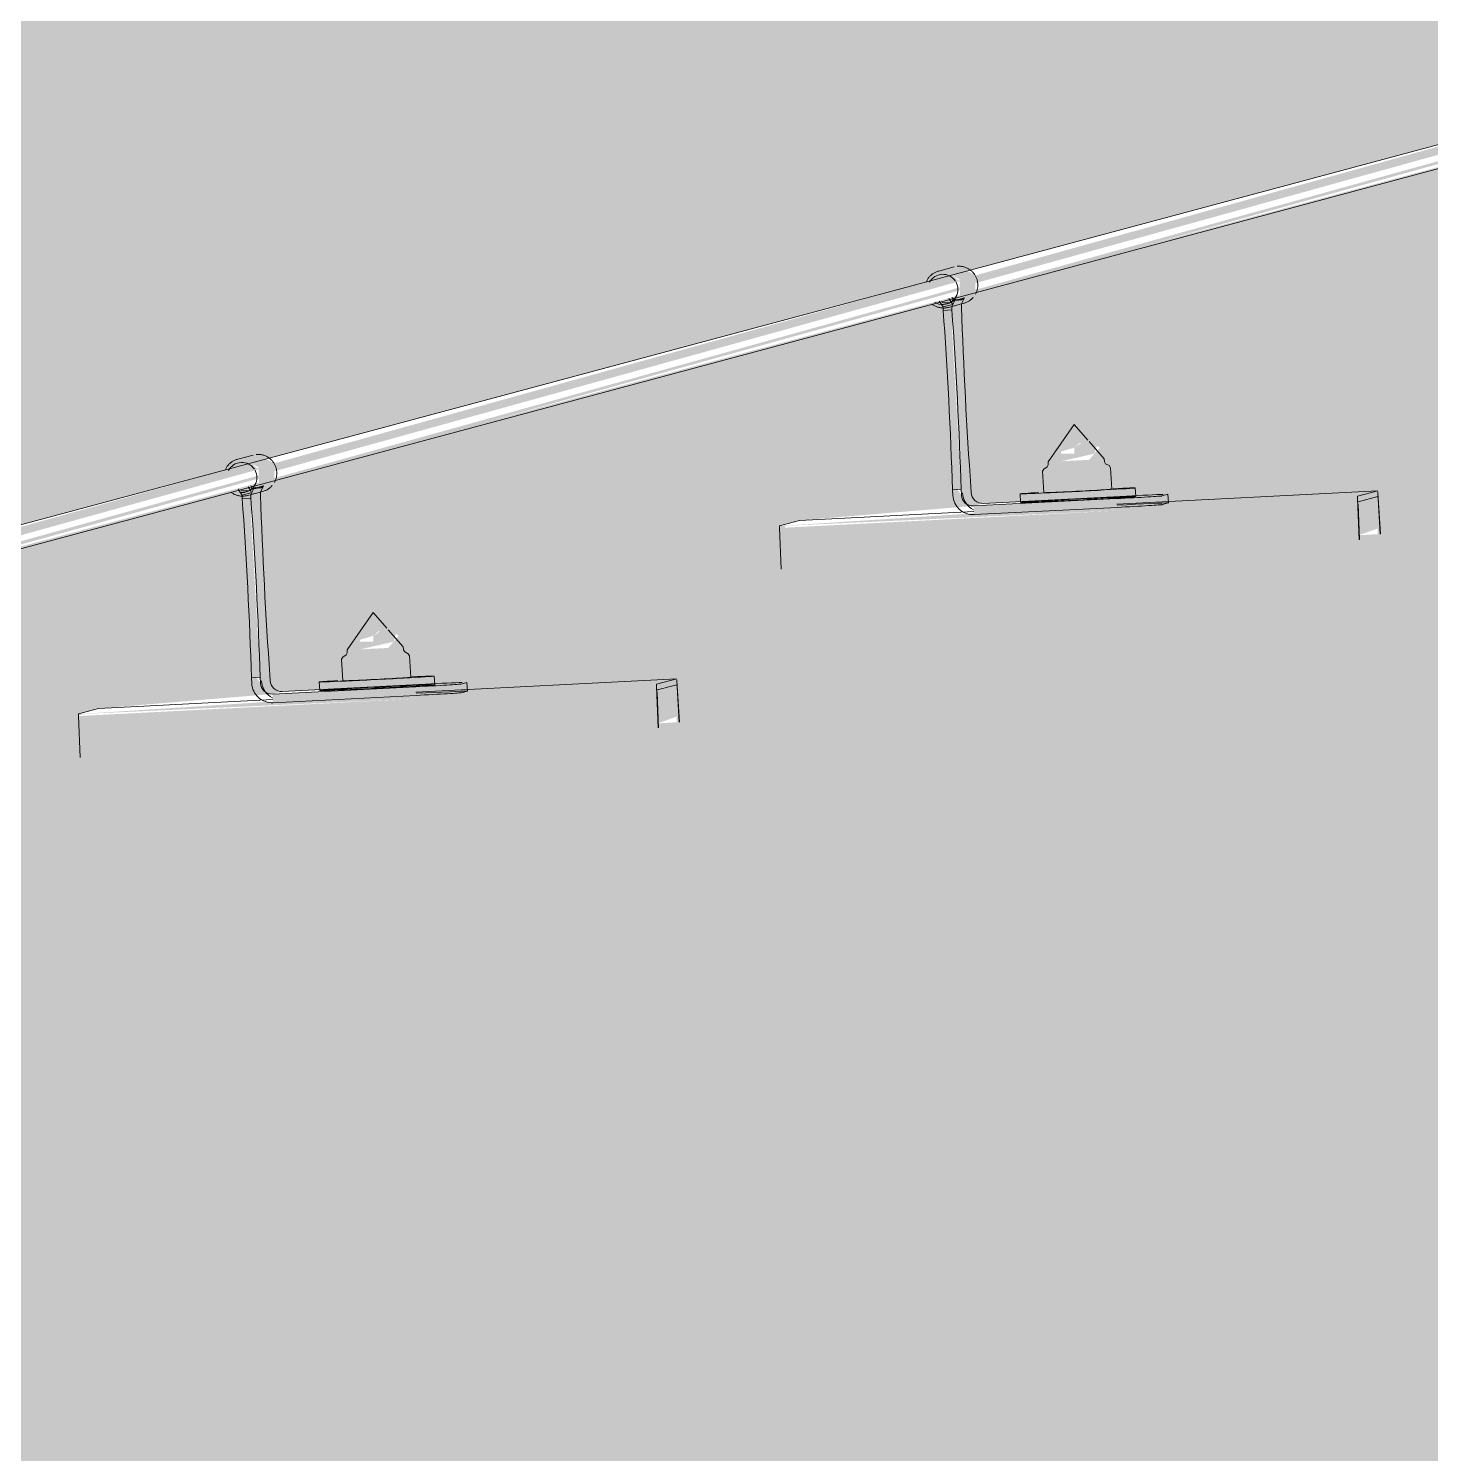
# Model space of a CAD drawing. Header units: metres. Extents: x -4613 to -4328, y -1 to 30.
# Drawn here: x -4404.9135 to -4404.4296, y 10.4433 to 10.9354 of the extents above; entities that cross this region are included whole.
import ezdxf

# ---------------------------------------------------------------- set-up
doc = ezdxf.new("R2010")
doc.units = ezdxf.units.M
doc.layers.add('A-ROOF-PATT', color=132, linetype='Continuous', lineweight=5)
doc.layers.add('Q-SPCQ', color=91, linetype='Continuous', lineweight=5)

# ---------------------------------------------------------------- blocks, each defined once
blk = doc.blocks.new('Static Line_Sayfa_Metal Deck_Pan Mount - Up to 15 _ pitch - Max 2 Users-1848369-NORTH EAST')
at = {"layer": 'Q-SPCQ'}
h = blk.add_hatch(color=256, dxfattribs=at)
h.paths.add_polyline_path([(4293.297, 10.52267), (4293.53355, 10.5883), (4293.53144, 10.59015), (4293.52773, 10.5896), (4293.29685, 10.52556), (4293.29695, 10.52373)])
h.paths.add_polyline_path([(4293.53898, 10.58762), (4293.77553, 10.65326), (4293.77341, 10.6551), (4293.7697, 10.65456), (4293.53883, 10.59052), (4293.53893, 10.58858)])
h.paths.add_polyline_path([(4293.78095, 10.65257), (4294.0175, 10.71821), (4294.01516, 10.72018), (4294.01168, 10.71951), (4293.7808, 10.65547), (4293.78091, 10.65344)])
h.paths.add_polyline_path([(4294.02293, 10.71753), (4294.25948, 10.78317), (4294.25707, 10.78516), (4294.25365, 10.78446), (4294.02278, 10.72034), (4294.02289, 10.7183)])
h.paths.add_polyline_path([(4294.2649, 10.78248), (4294.50145, 10.84812), (4294.49908, 10.85009), (4294.49563, 10.84942), (4294.26476, 10.7852), (4294.26487, 10.78316)])
h.paths.add_polyline_path([(4294.50688, 10.84743), (4294.74342, 10.91307), (4294.7411, 10.91503), (4294.7376, 10.91437), (4294.50674, 10.85007), (4294.50685, 10.84801)])
h.paths.add_polyline_path([(4294.74885, 10.91239), (4294.9854, 10.97803), (4294.98312, 10.97996), (4294.97957, 10.97932), (4294.7487, 10.91529), (4294.74883, 10.91287)])
h.paths.add_polyline_path([(4294.99083, 10.97734), (4295.22736, 11.04324), (4295.22513, 11.04489), (4295.22155, 11.04428), (4294.99068, 10.98024), (4294.99081, 10.97773)])
h.paths.add_polyline_path([(4295.2328, 11.04229), (4295.46934, 11.10811), (4295.46715, 11.10982), (4295.46352, 11.10923), (4295.23265, 11.04519), (4295.23279, 11.04258)])
h.paths.add_polyline_path([(4295.47478, 11.10725), (4295.71132, 11.17297), (4295.70917, 11.17475), (4295.7055, 11.17418), (4295.47463, 11.11015), (4295.47477, 11.10744)])
h.paths.add_polyline_path([(4295.71675, 11.1722), (4295.9533, 11.23784), (4295.95106, 11.23975), (4295.94747, 11.23914), (4295.7166, 11.1751), (4295.71675, 11.1723)])
h = blk.add_hatch(color=256, dxfattribs=at)
h.paths.add_polyline_path([(4293.29717, 10.51944), (4293.53371, 10.58519), (4293.53193, 10.58573), (4293.2971, 10.52078), (4293.29716, 10.51964)])
h.paths.add_polyline_path([(4293.53914, 10.5844), (4293.77569, 10.65014), (4293.7749, 10.65095), (4293.53907, 10.58574), (4293.53914, 10.58441)])
h.paths.add_polyline_path([(4293.78112, 10.64935), (4294.01766, 10.7151), (4294.01746, 10.71606), (4293.78105, 10.65069), (4293.78112, 10.64938)])
h.paths.add_polyline_path([(4294.02309, 10.7143), (4294.25964, 10.78005), (4294.25943, 10.78101), (4294.02302, 10.71564), (4294.02309, 10.71436)])
h.paths.add_polyline_path([(4294.26507, 10.77926), (4294.50161, 10.845), (4294.50141, 10.84597), (4294.26502, 10.78016), (4294.26506, 10.77933)])
h.paths.add_polyline_path([(4294.50704, 10.84421), (4294.74359, 10.90996), (4294.74279, 10.91076), (4294.50699, 10.84518), (4294.50704, 10.8443)])
h.paths.add_polyline_path([(4294.74902, 10.90916), (4294.98556, 10.97491), (4294.98477, 10.97572), (4294.74896, 10.91019), (4294.74901, 10.90927)])
h.paths.add_polyline_path([(4294.99099, 10.97412), (4295.22753, 11.03986), (4295.22674, 11.04067), (4294.99094, 10.97521), (4294.99099, 10.97424)])
h.paths.add_polyline_path([(4295.23297, 11.03907), (4295.46951, 11.10482), (4295.46872, 11.10562), (4295.23291, 11.04022), (4295.23296, 11.03921)])
h.paths.add_polyline_path([(4295.47494, 11.10402), (4295.71148, 11.16986), (4295.7097, 11.17031), (4295.47488, 11.10524), (4295.47493, 11.10418)])
h.paths.add_polyline_path([(4295.71692, 11.16898), (4295.95346, 11.23472), (4295.95168, 11.23526), (4295.71685, 11.17026), (4295.71691, 11.16915)])
for points in [[(4294.50174, 10.84241), (4294.50706, 10.84384), (4294.50673, 10.85033), (4294.50094, 10.85329), (4294.49563, 10.85186), (4294.50141, 10.8489)], [(4294.50212, 10.77431), (4294.50546, 10.77553), (4294.50212, 10.84029), (4294.49876, 10.83939), (4294.50208, 10.77553)], [(4294.49903, 10.77615), (4294.50202, 10.77631), (4294.49851, 10.83821), (4294.4959, 10.8371), (4294.49848, 10.79128)], [(4294.25977, 10.77746), (4294.26509, 10.77889), (4294.26475, 10.78538), (4294.25897, 10.78834), (4294.25365, 10.78691), (4294.25943, 10.78395)], [(4294.53054, 10.77513), (4294.55399, 10.77633), (4294.55361, 10.78374), (4294.53016, 10.78254), (4294.53052, 10.77553)], [(4294.25705, 10.7112), (4294.26005, 10.71135), (4294.25654, 10.77325), (4294.25392, 10.77215), (4294.2565, 10.72632)], [(4294.26015, 10.70936), (4294.2635, 10.71026), (4294.26014, 10.77534), (4294.25679, 10.77444), (4294.25949, 10.72648)], [(4294.4399, 10.74866), (4294.63946, 10.75888), (4294.63888, 10.77315), (4294.43932, 10.76293), (4294.43954, 10.75747)], [(4294.50648, 10.76752), (4294.55587, 10.77005), (4294.55571, 10.77305), (4294.50632, 10.77052)], [(4294.63939, 10.76046), (4294.64658, 10.76301), (4294.64583, 10.77302), (4294.6389, 10.77267), (4294.63929, 10.76301)], [(4294.28857, 10.71017), (4294.31202, 10.71138), (4294.31163, 10.71878), (4294.28819, 10.71758), (4294.28856, 10.71026)], [(4294.19793, 10.68371), (4294.39748, 10.69393), (4294.3969, 10.7082), (4294.19734, 10.69798), (4294.19757, 10.69251)], [(4294.2645, 10.70257), (4294.31389, 10.7051), (4294.31374, 10.7081), (4294.26435, 10.70557)], [(4294.39742, 10.6955), (4294.4046, 10.69806), (4294.40386, 10.70807), (4294.39692, 10.70771), (4294.39732, 10.69806)]]:
    blk.add_hatch(color=256, dxfattribs=at).paths.add_polyline_path(points)
h = blk.add_hatch(color=256, dxfattribs=at)
h.paths.add_polyline_path([(4294.53653, 10.78595), (4294.54806, 10.78859), (4294.54889, 10.79128), (4294.54542, 10.79352), (4294.54112, 10.79066), (4294.5411, 10.7886), (4294.53425, 10.78859)])
h.paths.add_polyline_path([(4294.53319, 10.7898), (4294.5411, 10.79128), (4294.53859, 10.79392), (4294.53512, 10.79128)])
h = blk.add_hatch(color=256, dxfattribs=at)
h.paths.add_polyline_path([(4294.29456, 10.721), (4294.30608, 10.72363), (4294.30691, 10.72632), (4294.30345, 10.72856), (4294.29915, 10.7257), (4294.29912, 10.72365), (4294.29227, 10.72363)])
h.paths.add_polyline_path([(4294.29122, 10.72485), (4294.29912, 10.72632), (4294.29661, 10.72896), (4294.29315, 10.72632)])
for p, q in [((4295.94947, 11.23968), (4293.28767, 10.52517)), ((4293.28974, 10.51744), (4295.95155, 11.23195)), ((4294.49959, 10.85308), (4294.49427, 10.85165)), ((4294.50095, 10.85329), (4294.50069, 10.85327)), ((4294.49448, 10.84123), (4294.49577, 10.83924)), ((4294.49577, 10.83924), (4294.49913, 10.84014)), ((4294.49765, 10.83909), (4294.50296, 10.84052)), ((4294.49913, 10.84014), (4294.49783, 10.84213)), ((4294.49876, 10.83939), (4294.49984, 10.84151)), ((4294.49876, 10.83939), (4294.50212, 10.84029)), ((4294.49984, 10.84151), (4294.5032, 10.84241)), ((4294.5032, 10.84241), (4294.50212, 10.84029)), ((4294.50212, 10.84029), (4294.50218, 10.83912)), ((4294.49577, 10.83924), (4294.49583, 10.83807)), ((4294.49583, 10.83807), (4294.49882, 10.83822)), ((4294.49882, 10.83822), (4294.49876, 10.83939)), ((4294.53203, 10.7858), (4294.54108, 10.7987)), ((4294.54577, 10.79329), (4294.54108, 10.7987)), ((4294.55141, 10.7868), (4294.54626, 10.79273)), ((4294.25762, 10.78812), (4294.2523, 10.7867)), ((4294.25897, 10.78834), (4294.25871, 10.78832)), ((4294.55146, 10.78577), (4294.55141, 10.7868)), ((4294.53015, 10.78253), (4294.53053, 10.78327)), ((4294.53015, 10.78253), (4294.53053, 10.77512)), ((4294.53171, 10.78404), (4294.53053, 10.78327)), ((4294.53209, 10.78477), (4294.53171, 10.78404)), ((4294.53203, 10.7858), (4294.53209, 10.78477)), ((4294.55146, 10.78577), (4294.55191, 10.78508)), ((4294.55317, 10.78444), (4294.55191, 10.78508)), ((4294.55362, 10.78374), (4294.55317, 10.78444)), ((4294.554, 10.77633), (4294.55362, 10.78374)), ((4294.2525, 10.77628), (4294.2538, 10.77428)), ((4294.25693, 10.77553), (4294.25586, 10.77718)), ((4294.25679, 10.77444), (4294.25787, 10.77655)), ((4294.25787, 10.77655), (4294.26122, 10.77745)), ((4294.26122, 10.77745), (4294.26014, 10.77534)), ((4294.50202, 10.77631), (4294.49903, 10.77615)), ((4294.49903, 10.77615), (4294.49913, 10.77416)), ((4294.50212, 10.77431), (4294.50202, 10.77631)), ((4294.50538, 10.77721), (4294.50548, 10.77521)), ((4294.56227, 10.77376), (4294.56212, 10.77675)), ((4294.2538, 10.77428), (4294.25715, 10.77519)), ((4294.2538, 10.77428), (4294.25386, 10.77311)), ((4294.25386, 10.77311), (4294.25685, 10.77327)), ((4294.25567, 10.77414), (4294.26099, 10.77557)), ((4294.25679, 10.77444), (4294.26014, 10.77534)), ((4294.25685, 10.77327), (4294.25679, 10.77444)), ((4294.26014, 10.77534), (4294.2602, 10.77417)), ((4294.55571, 10.77305), (4294.50632, 10.77052)), ((4294.50968, 10.77142), (4294.55907, 10.77395)), ((4294.52242, 10.7747), (4294.52257, 10.77171)), ((4294.64583, 10.77578), (4294.55581, 10.77117)), ((4294.57131, 10.77398), (4294.5734, 10.77455)), ((4294.57146, 10.77099), (4294.57356, 10.77155)), ((4294.57357, 10.77156), (4294.57342, 10.77455)), ((4294.64583, 10.77578), (4294.63888, 10.77391)), ((4294.63888, 10.77315), (4294.63946, 10.75888)), ((4294.63905, 10.77193), (4294.64587, 10.77377)), ((4294.63954, 10.75891), (4294.63905, 10.77117)), ((4294.6468, 10.76085), (4294.64591, 10.77504)), ((4294.64595, 10.77303), (4294.64671, 10.76083)), ((4294.50642, 10.76864), (4294.44627, 10.76556)), ((4294.50648, 10.76752), (4294.55587, 10.77005)), ((4294.55922, 10.77095), (4294.55583, 10.77078)), ((4294.43932, 10.76369), (4294.44627, 10.76556)), ((4294.4399, 10.74866), (4294.43932, 10.76293)), ((4294.29006, 10.72084), (4294.29911, 10.73374)), ((4294.3038, 10.72834), (4294.29911, 10.73374)), ((4294.30943, 10.72184), (4294.30428, 10.72778)), ((4294.28818, 10.71758), (4294.28855, 10.71832)), ((4294.28818, 10.71758), (4294.28856, 10.71017)), ((4294.28974, 10.71908), (4294.28855, 10.71832)), ((4294.29011, 10.71982), (4294.28974, 10.71908)), ((4294.29006, 10.72084), (4294.29011, 10.71982)), ((4294.30949, 10.72082), (4294.30943, 10.72184)), ((4294.30949, 10.72082), (4294.30994, 10.72013)), ((4294.31119, 10.71948), (4294.30994, 10.72013)), ((4294.31164, 10.71879), (4294.31119, 10.71948)), ((4294.31203, 10.71138), (4294.31164, 10.71879)), ((4294.2634, 10.71225), (4294.2635, 10.71026)), ((4294.26005, 10.71135), (4294.25705, 10.7112)), ((4294.25705, 10.7112), (4294.25716, 10.7092)), ((4294.26015, 10.70936), (4294.26005, 10.71135)), ((4294.31374, 10.7081), (4294.26435, 10.70557)), ((4294.2677, 10.70647), (4294.31709, 10.709)), ((4294.28044, 10.70975), (4294.2806, 10.70675)), ((4294.40386, 10.71083), (4294.31383, 10.70622)), ((4294.3203, 10.7088), (4294.32014, 10.7118)), ((4294.32933, 10.70903), (4294.33143, 10.70959)), ((4294.3316, 10.7066), (4294.33144, 10.7096)), ((4294.40386, 10.71083), (4294.3969, 10.70896)), ((4294.3969, 10.7082), (4294.39748, 10.69393)), ((4294.39707, 10.70698), (4294.40389, 10.70881)), ((4294.40482, 10.6959), (4294.40394, 10.71009)), ((4294.40397, 10.70807), (4294.40474, 10.69588)), ((4294.26444, 10.70369), (4294.2043, 10.70061)), ((4294.2645, 10.70257), (4294.31389, 10.7051)), ((4294.31725, 10.706), (4294.31385, 10.70583)), ((4294.32949, 10.70604), (4294.33158, 10.7066)), ((4294.39757, 10.69395), (4294.39707, 10.70622)), ((4294.19793, 10.68371), (4294.19734, 10.69798)), ((4294.19735, 10.69874), (4294.2043, 10.70061))]:
    blk.add_line(p, q, dxfattribs=at)
at = {"layer": 'Q-SPCQ', "flags": 128}
for points in [[(4294.49427, 10.85165), (4294.49402, 10.85158), (4294.49378, 10.85149), (4294.49353, 10.8514), (4294.49329, 10.8513), (4294.49306, 10.85119), (4294.49283, 10.85107), (4294.4926, 10.85094), (4294.49238, 10.8508), (4294.49217, 10.85065), (4294.49196, 10.85049), (4294.49176, 10.85033), (4294.49156, 10.85016), (4294.49137, 10.84998), (4294.49119, 10.84979), (4294.49102, 10.8496), (4294.49085, 10.8494), (4294.4907, 10.84919), (4294.49055, 10.84897), (4294.49041, 10.84876), (4294.49028, 10.84853), (4294.49016, 10.8483), (4294.49004, 10.84807), (4294.48994, 10.84783)], [(4294.50696, 10.84364), (4294.50708, 10.84387), (4294.50719, 10.8441), (4294.5073, 10.84434), (4294.50739, 10.84458), (4294.50747, 10.84483), (4294.50755, 10.84508), (4294.50761, 10.84533), (4294.50767, 10.84558), (4294.50771, 10.84584), (4294.50774, 10.8461), (4294.50777, 10.84636), (4294.50778, 10.84662), (4294.50778, 10.84688), (4294.50777, 10.84714), (4294.50775, 10.84739), (4294.50772, 10.84765), (4294.50769, 10.84791), (4294.50764, 10.84816), (4294.50758, 10.84842), (4294.50751, 10.84867), (4294.50743, 10.84891), (4294.50734, 10.84916), (4294.50724, 10.8494), (4294.50713, 10.84963), (4294.50701, 10.84986), (4294.50689, 10.85009), (4294.50675, 10.85031), (4294.5066, 10.85053), (4294.50645, 10.85074), (4294.50629, 10.85094), (4294.50612, 10.85114), (4294.50594, 10.85133), (4294.50576, 10.85151), (4294.50557, 10.85169), (4294.50537, 10.85185), (4294.50516, 10.85201), (4294.50495, 10.85216), (4294.50473, 10.85231), (4294.50451, 10.85244), (4294.50428, 10.85256), (4294.50405, 10.85268), (4294.50381, 10.85279), (4294.50357, 10.85288), (4294.50332, 10.85297), (4294.50308, 10.85305), (4294.50282, 10.85311), (4294.50257, 10.85317), (4294.50231, 10.85322), (4294.50206, 10.85325), (4294.5018, 10.85328), (4294.50154, 10.85329), (4294.50128, 10.8533), (4294.50102, 10.85329), (4294.50095, 10.85329)], [(4294.49208, 10.84016), (4294.49229, 10.84001), (4294.4925, 10.83986), (4294.49273, 10.83973), (4294.49296, 10.8396), (4294.49319, 10.83949), (4294.49343, 10.83938), (4294.49367, 10.83929), (4294.49391, 10.8392), (4294.49416, 10.83912), (4294.49441, 10.83906), (4294.49467, 10.839), (4294.49492, 10.83895), (4294.49518, 10.83892), (4294.49544, 10.83889), (4294.4957, 10.83888), (4294.49596, 10.83887), (4294.49622, 10.83888), (4294.49629, 10.83888)], [(4294.50296, 10.84052), (4294.50321, 10.84059), (4294.50346, 10.84068), (4294.5037, 10.84077), (4294.50394, 10.84087), (4294.50418, 10.84098), (4294.50441, 10.8411), (4294.50464, 10.84123), (4294.50486, 10.84137), (4294.50507, 10.84152), (4294.50528, 10.84167), (4294.50548, 10.84184), (4294.50568, 10.84201), (4294.50586, 10.84219), (4294.50604, 10.84238), (4294.50622, 10.84257)], [(4294.49629, 10.83888), (4294.49655, 10.8389), (4294.49681, 10.83893), (4294.49707, 10.83897), (4294.49732, 10.83902), (4294.49758, 10.83908), (4294.49765, 10.83909)], [(4294.2523, 10.7867), (4294.25205, 10.78662), (4294.2518, 10.78654), (4294.25156, 10.78645), (4294.25132, 10.78635), (4294.25108, 10.78623), (4294.25085, 10.78611), (4294.25063, 10.78598), (4294.25041, 10.78584), (4294.25019, 10.7857), (4294.24998, 10.78554), (4294.24978, 10.78538), (4294.24959, 10.7852), (4294.2494, 10.78502), (4294.24922, 10.78484), (4294.24905, 10.78464), (4294.24888, 10.78444), (4294.24872, 10.78423), (4294.24857, 10.78402), (4294.24843, 10.7838), (4294.2483, 10.78358), (4294.24818, 10.78335), (4294.24807, 10.78311), (4294.24797, 10.78287)], [(4294.26499, 10.77868), (4294.26511, 10.77891), (4294.26522, 10.77915), (4294.26532, 10.77939), (4294.26542, 10.77963), (4294.2655, 10.77988), (4294.26557, 10.78012), (4294.26564, 10.78038), (4294.26569, 10.78063), (4294.26574, 10.78089), (4294.26577, 10.78114), (4294.26579, 10.7814), (4294.2658, 10.78166), (4294.26581, 10.78192), (4294.2658, 10.78218), (4294.26578, 10.78244), (4294.26575, 10.7827), (4294.26571, 10.78296), (4294.26566, 10.78321), (4294.2656, 10.78346), (4294.26553, 10.78371), (4294.26545, 10.78396), (4294.26536, 10.7842), (4294.26526, 10.78444), (4294.26516, 10.78468), (4294.26504, 10.78491), (4294.26491, 10.78514), (4294.26477, 10.78536), (4294.26463, 10.78557), (4294.26448, 10.78578), (4294.26432, 10.78599), (4294.26415, 10.78618), (4294.26397, 10.78637), (4294.26378, 10.78656), (4294.26359, 10.78673), (4294.26339, 10.7869), (4294.26319, 10.78706), (4294.26298, 10.78721), (4294.26276, 10.78735), (4294.26254, 10.78749), (4294.26231, 10.78761), (4294.26207, 10.78773), (4294.26184, 10.78783), (4294.2616, 10.78793), (4294.26135, 10.78802), (4294.2611, 10.78809), (4294.26085, 10.78816), (4294.2606, 10.78822), (4294.26034, 10.78826), (4294.26008, 10.7883), (4294.25982, 10.78832), (4294.25956, 10.78834), (4294.2593, 10.78835), (4294.25904, 10.78834), (4294.25897, 10.78834)], [(4294.26099, 10.77557), (4294.26124, 10.77564), (4294.26149, 10.77572), (4294.26173, 10.77581), (4294.26197, 10.77592), (4294.2622, 10.77603), (4294.26243, 10.77615), (4294.26266, 10.77628), (4294.26288, 10.77642), (4294.2631, 10.77657), (4294.2633, 10.77672), (4294.26351, 10.77689), (4294.2637, 10.77706), (4294.26389, 10.77724), (4294.26407, 10.77742), (4294.26424, 10.77762)], [(4294.2501, 10.7752), (4294.25031, 10.77505), (4294.25053, 10.77491), (4294.25075, 10.77478), (4294.25098, 10.77465), (4294.25121, 10.77454), (4294.25145, 10.77443), (4294.25169, 10.77433), (4294.25194, 10.77425), (4294.25219, 10.77417), (4294.25244, 10.7741), (4294.25269, 10.77405), (4294.25295, 10.774), (4294.25321, 10.77396), (4294.25347, 10.77394), (4294.25373, 10.77392), (4294.25399, 10.77392), (4294.25425, 10.77392), (4294.25432, 10.77393)], [(4294.25432, 10.77393), (4294.25458, 10.77394), (4294.25484, 10.77397), (4294.25509, 10.77401), (4294.25535, 10.77406), (4294.2556, 10.77412), (4294.25567, 10.77414)]]:
    blk.add_lwpolyline(points, dxfattribs=at)
at = {"layer": 'Q-SPCQ'}
for centre, major_axis, ratio, start_param, end_param in [((4294.49568, 10.8453), (-0.00135, 0.00504), 0.999057, 6.072309, 7.088621), ((4294.49568, 10.8453), (-0.00135, 0.00504), 0.999057, 5.025112, 6.072309), ((4294.49568, 10.8453), (-0.00135, 0.00504), 0.999057, 2.930717, 4.948152), ((4294.49568, 10.8453), (-0.00135, 0.00504), 0.999057, 2.316607, 2.930717), ((4294.49692, 10.84597), (-0.00138, 0.00515), 0.999057, 2.613817, 3.458884), ((4294.50155, 10.84687), (-0.00135, 0.00504), 0.999057, 2.31616, 2.930717), ((4294.50028, 10.84687), (-0.00138, 0.00515), 0.999057, 2.613817, 3.458883), ((4294.50155, 10.84687), (-0.00135, 0.00504), 0.999057, 2.930717, 3.141593), ((4294.4948, 10.8064), (-0.00358, 0.06991), 0.042456, 4.262703, 5.180268), ((4294.49779, 10.80656), (-0.00358, 0.06991), 0.042456, 4.262703, 5.180268), ((4294.50641, 10.80887), (-0.00358, 0.06991), 0.042456, 1.12111, 2.038676), ((4294.25371, 10.78034), (-0.00135, 0.00504), 0.999057, 6.072309, 7.119507), ((4294.25371, 10.78034), (-0.00135, 0.00504), 0.999057, 5.025112, 6.072309), ((4294.25371, 10.78034), (-0.00135, 0.00504), 0.999057, 2.930717, 4.948152), ((4294.25495, 10.78102), (-0.00138, 0.00515), 0.999057, 2.613817, 3.458884), ((4294.25958, 10.78192), (-0.00135, 0.00504), 0.999057, 2.334575, 2.930717), ((4294.2583, 10.78192), (-0.00138, 0.00515), 0.999057, 2.613817, 3.458884), ((4294.25958, 10.78192), (-0.00135, 0.00504), 0.999057, 2.930717, 3.141593), ((4294.54227, 10.77573), (0.01985, 0.00102), 0.009088, 3.099122, 6.240715), ((4294.54227, 10.77573), (0.01173, 0.00061), 0.009088, 3.099122, 6.240715), ((4294.54227, 10.77573), (0.01985, 0.00102), 0.009088, 6.240715, 7.195233), ((4294.25371, 10.78034), (-0.00135, 0.00504), 0.999057, 2.755593, 2.930717), ((4294.25282, 10.74145), (-0.00358, 0.06991), 0.042456, 4.262703, 5.180268), ((4294.25582, 10.7416), (-0.00358, 0.06991), 0.042456, 4.262703, 5.180268), ((4294.26443, 10.74392), (-0.00358, 0.06991), 0.042456, 1.12111, 2.038676), ((4294.50611, 10.77451), (-0.00181, 0.00676), 0.999057, 1.359921, 2.930717), ((4294.50611, 10.77451), (-0.00104, 0.00386), 0.999057, 1.359921, 2.930717), ((4294.50947, 10.77541), (-0.00181, 0.00676), 0.999057, 1.35992, 2.407118), ((4294.50947, 10.77541), (-0.00104, 0.00386), 0.999057, 1.35992, 2.930717), ((4294.54242, 10.77273), (0.01985, 0.00102), 0.009088, 3.099122, 6.240715), ((4294.54227, 10.77573), (0.01985, 0.00102), 0.009088, 2.313724, 3.099122), ((4294.54242, 10.77273), (0.01985, 0.00102), 0.009088, 6.240715, 9.382307), ((4294.55634, 10.77322), (0.01498, 0.00077), 0.009088, 4.669918, 6.240715), ((4294.55844, 10.77378), (0.01498, 0.00077), 0.009088, 0.481128, 1.528326), ((4294.55859, 10.77078), (0.01498, 0.00077), 0.009088, 6.240715, 7.811511), ((4294.63893, 10.77292), (-0.000051, 0.000999), 0.042456, 0.009096, 1.327733), ((4294.6391, 10.77094), (-0.000051, 0.000999), 0.042456, 0.009096, 0.228869), ((4294.64592, 10.77277), (-0.000051, 0.000999), 0.042456, 4.973645, 6.283185), ((4294.64588, 10.77478), (-0.000051, 0.000999), 0.042456, 4.973645, 5.413191), ((4294.5565, 10.77022), (0.01498, 0.00077), 0.009088, 4.669918, 6.240715), ((4294.43937, 10.76269), (-0.000051, 0.000999), 0.042456, 0.228869, 1.327733), ((4294.26414, 10.70956), (-0.00181, 0.00676), 0.999057, 1.35992, 2.930717), ((4294.26414, 10.70956), (-0.00104, 0.00386), 0.999057, 1.35992, 2.930717), ((4294.26749, 10.71046), (-0.00181, 0.00676), 0.999057, 1.35992, 2.407118), ((4294.26749, 10.71046), (-0.00104, 0.00386), 0.999057, 1.35992, 2.930717), ((4294.30029, 10.71077), (0.01985, 0.00102), 0.009088, 3.099122, 6.240715), ((4294.30045, 10.70778), (0.01985, 0.00102), 0.009088, 3.099122, 6.240715), ((4294.30029, 10.71077), (0.01985, 0.00102), 0.009088, 2.313724, 3.099122), ((4294.30045, 10.70778), (0.01985, 0.00102), 0.009088, 6.240715, 9.382307), ((4294.30029, 10.71077), (0.01173, 0.00061), 0.009088, 3.099122, 6.240715), ((4294.30029, 10.71077), (0.01985, 0.00102), 0.009088, 6.240715, 7.195233), ((4294.31437, 10.70826), (0.01498, 0.00077), 0.009088, 4.669918, 6.240715), ((4294.31646, 10.70883), (0.01498, 0.00077), 0.009088, 0.481128, 1.528326), ((4294.39696, 10.70796), (-0.000051, 0.000999), 0.042456, 0.009096, 1.327733), ((4294.40395, 10.70781), (-0.000051, 0.000999), 0.042456, 4.973645, 6.283185), ((4294.40391, 10.70983), (-0.000051, 0.000999), 0.042456, 4.973645, 5.413191), ((4294.31452, 10.70527), (0.01498, 0.00077), 0.009088, 4.669918, 6.240715), ((4294.31662, 10.70583), (0.01498, 0.00077), 0.009088, 6.240715, 7.811511), ((4294.39712, 10.70598), (-0.000051, 0.000999), 0.042456, 0.009096, 0.228869), ((4294.1974, 10.69774), (-0.000051, 0.000999), 0.042456, 0.228869, 1.327733)]:
    blk.add_ellipse(centre, major_axis=major_axis, ratio=ratio, start_param=start_param, end_param=end_param, dxfattribs=at)

msp = doc.modelspace()

# ---------------------------------------------------------------- hatches: boundary and pattern name
at = {"layer": 'A-ROOF-PATT'}
h = msp.add_hatch(dxfattribs=at)
h.set_pattern_fill('FP_253', color=256, style=0, pattern_type=2)
h.set_pattern_definition([(3.046, (-8687.1756385, -225.673), (-0.0303926730474, -5.0035218e-06), [])])
h.paths.add_polyline_path([(-4420.81226, 9.52013), (-4386.58634, 11.3421), (-4386.58634, 11.42566), (-4391.63337, 11.16518), (-4392.65068, 11.2174), (-4392.65602, 11.21329), (-4392.67517, 11.20735), (-4392.69381, 11.20659), (-4392.78085, 11.20829), (-4392.79372, 11.21394), (-4392.8111, 11.22707), (-4392.90743, 11.23197), (-4392.97893, 11.21931), (-4392.98676, 11.21329), (-4393.00591, 11.20735), (-4393.02455, 11.20659), (-4393.11159, 11.20829), (-4393.1236, 11.21329), (-4393.13433, 11.22177), (-4393.14257, 11.23337), (-4393.14851, 11.2448), (-4393.17108, 11.24384), (-4393.28247, 11.22566), (-4393.30485, 11.22428), (-4393.30902, 11.21982), (-4393.37762, 11.21682), (-4393.46466, 11.22123), (-4393.47257, 11.23159), (-4393.47925, 11.25004), (-4393.62572, 11.24196), (-4393.62742, 11.23784), (-4393.72125, 11.23337), (-4393.80666, 11.2397), (-4393.80829, 11.24365), (-4393.80934, 11.26148), (-4393.80829, 11.26953), (-4393.8014, 11.28409), (-4393.7954, 11.29194), (-4393.78481, 11.3), (-4393.77307, 11.30488), (-4393.76018, 11.30659), (-4393.70856, 11.30879), (-4393.60264, 11.32967), (-4393.60264, 11.50342), (-4393.63893, 11.50219), (-4393.63893, 11.5385), (-4394.38093, 11.5385), (-4394.38093, 11.51098), (-4394.44294, 11.50717), (-4394.5303, 11.5034), (-4394.5303, 11.5385), (-4395.25654, 11.5385), (-4395.25654, 11.51219), (-4395.31855, 11.50838), (-4395.40591, 11.5046), (-4395.40591, 11.5385), (-4396.14032, 11.5385), (-4396.14032, 11.51339), (-4396.20233, 11.50958), (-4396.28969, 11.50581), (-4396.28969, 11.5385), (-4397.03012, 11.5385), (-4397.03012, 11.5146), (-4397.09213, 11.51079), (-4397.17948, 11.50702), (-4397.17948, 11.5385), (-4397.9092, 11.5385), (-4397.9092, 11.51581), (-4397.97121, 11.51199), (-4398.05857, 11.50822), (-4398.05857, 11.5385), (-4398.63657, 11.53884), (-4398.63657, 11.54175), (-4398.66145, 11.54042), (-4398.66145, 11.53752), (-4398.7686, 11.53182), (-4398.7686, 11.51703), (-4398.83061, 11.51322), (-4398.91796, 11.50945), (-4398.91796, 11.52387), (-4405.53877, 11.17381), (-4405.55757, 11.17381), (-4405.76892, 11.16088), (-4420.72831, 9.52928)])
h.paths.add_polyline_path([(-4406.04037, 10.38351), (-4406.02668, 10.38782), (-4406.02711, 10.39608), (-4406.00621, 10.39702), (-4406.00565, 10.38612), (-4406.02711, 10.38434)])
h.paths.add_polyline_path([(-4406.10424, 10.35729), (-4406.09697, 10.37426), (-4406.07608, 10.37987), (-4405.93165, 10.38727), (-4405.92498, 10.3715), (-4405.95132, 10.36513), (-4405.95674, 10.37795), (-4406.07573, 10.37077), (-4406.0779, 10.36367), (-4406.10105, 10.35746)])
h.paths.add_polyline_path([(-4406.04352, 10.38636), (-4406.04253, 10.42147), (-4406.04091, 10.42662), (-4406.04011, 10.38727), (-4406.04037, 10.3872)])
h.paths.add_polyline_path([(-4406.03807, 10.38782), (-4406.04253, 10.42725), (-4406.04413, 10.40633), (-4406.04912, 10.40608), (-4406.04752, 10.45342), (-4406.04253, 10.45367), (-4406.03902, 10.40633)])
h.paths.add_polyline_path([(-4406.02751, 10.39823), (-4406.02221, 10.40402), (-4406.01266, 10.40564), (-4406.00828, 10.40438), (-4406.00828, 10.39974), (-4406.02473, 10.39835)])
h.paths.add_polyline_path([(-4405.8642, 10.43837), (-4405.86226, 10.43893), (-4405.65756, 10.44826), (-4405.65768, 10.43602), (-4405.86361, 10.42389), (-4405.86419, 10.43816)])
h.paths.add_polyline_path([(-4405.86419, 10.43893), (-4405.85712, 10.4408), (-4405.79704, 10.44579), (-4405.79384, 10.44665), (-4405.7478, 10.44826), (-4405.74765, 10.4464), (-4405.85718, 10.43928)])
h.paths.add_polyline_path([(-4405.80139, 10.44954), (-4405.80279, 10.45147), (-4405.80449, 10.45139), (-4405.80469, 10.51345), (-4405.80276, 10.51516), (-4405.80139, 10.51552), (-4405.8005, 10.44978)])
h.paths.add_polyline_path([(-4405.77297, 10.45036), (-4405.77335, 10.45777), (-4405.74987, 10.45824), (-4405.74952, 10.45156), (-4405.77027, 10.45043)])
h.paths.add_polyline_path([(-4405.76698, 10.46119), (-4405.76698, 10.46453), (-4405.76239, 10.46589), (-4405.76212, 10.46666), (-4405.75809, 10.46875), (-4405.75367, 10.46589), (-4405.7573, 10.46168), (-4405.76241, 10.46142)])
h.paths.add_polyline_path([(-4405.77032, 10.46504), (-4405.76455, 10.46875), (-4405.76241, 10.46651), (-4405.77027, 10.46505)])
h.paths.add_polyline_path([(-4405.62164, 10.48885), (-4405.62028, 10.50388), (-4405.41559, 10.51321), (-4405.41571, 10.50097), (-4405.59457, 10.49023)])
h.paths.add_polyline_path([(-4405.62222, 10.50388), (-4405.61515, 10.50575), (-4405.55506, 10.51075), (-4405.55186, 10.51161), (-4405.50582, 10.51321), (-4405.50567, 10.51136), (-4405.6152, 10.50424)])
h.paths.add_polyline_path([(-4405.55941, 10.5145), (-4405.56007, 10.51646), (-4405.56259, 10.51863), (-4405.56271, 10.57841), (-4405.56171, 10.57986), (-4405.55942, 10.58048), (-4405.55853, 10.51473)])
h.paths.add_polyline_path([(-4405.53099, 10.51531), (-4405.53138, 10.52272), (-4405.5078, 10.52151), (-4405.50755, 10.51652), (-4405.52829, 10.51539)])
h.paths.add_polyline_path([(-4405.80577, 10.51739), (-4405.80873, 10.51863), (-4405.81229, 10.51927), (-4405.81247, 10.5229), (-4405.80617, 10.52622), (-4405.80514, 10.52783), (-4405.79978, 10.52709), (-4405.79678, 10.52763), (-4405.56571, 10.59194), (-4405.56277, 10.59289), (-4405.5578, 10.59205), (-4405.55481, 10.59258), (-4405.32373, 10.6569), (-4405.3208, 10.65784), (-4405.31583, 10.657), (-4405.31284, 10.65754), (-4405.08176, 10.72185), (-4405.07882, 10.7228), (-4405.07385, 10.72195), (-4405.07053, 10.72258), (-4404.837, 10.78538), (-4404.83999, 10.78691), (-4404.83188, 10.78691), (-4404.82855, 10.78753), (-4404.59502, 10.85033), (-4404.59801, 10.85186), (-4404.5899, 10.85186), (-4404.58658, 10.85249), (-4404.35305, 10.91529), (-4404.35604, 10.91682), (-4404.34793, 10.91682), (-4404.3446, 10.91744), (-4404.11107, 10.98024), (-4404.11406, 10.98177), (-4404.10595, 10.98177), (-4404.10263, 10.98239), (-4403.87188, 11.04662), (-4403.86895, 11.04757), (-4403.86398, 11.04672), (-4403.86099, 11.04726), (-4403.62991, 11.11157), (-4403.62697, 11.11252), (-4403.622, 11.11168), (-4403.61901, 11.11221), (-4403.38793, 11.17652), (-4403.385, 11.17747), (-4403.38003, 11.17663), (-4403.37704, 11.17716), (-4403.14334, 11.24014), (-4403.14334, 11.24234), (-4403.13806, 11.24158), (-4403.13496, 11.23799), (-4403.13473, 11.23356), (-4405.80186, 10.51936), (-4405.8041, 10.5221), (-4405.80573, 10.5175)])
h.paths.add_polyline_path([(-4405.52501, 10.52614), (-4405.52501, 10.52948), (-4405.52042, 10.53084), (-4405.52034, 10.53152), (-4405.51611, 10.5337), (-4405.51169, 10.53084), (-4405.51533, 10.52664), (-4405.52044, 10.52637)])
h.paths.add_polyline_path([(-4405.52834, 10.52999), (-4405.52257, 10.5337), (-4405.52044, 10.53146), (-4405.52376, 10.53084)])
h.paths.add_polyline_path([(-4405.37966, 10.5538), (-4405.37831, 10.56883), (-4405.17361, 10.57817), (-4405.17373, 10.56592), (-4405.30863, 10.55744)])
h.paths.add_polyline_path([(-4405.38024, 10.56883), (-4405.37317, 10.5707), (-4405.31309, 10.5757), (-4405.30863, 10.57662), (-4405.26385, 10.57817), (-4405.2637, 10.57631), (-4405.37323, 10.56919)])
h.paths.add_polyline_path([(-4405.31744, 10.57945), (-4405.31884, 10.58138), (-4405.32054, 10.58129), (-4405.32074, 10.64336), (-4405.31973, 10.64482), (-4405.31744, 10.64543), (-4405.31655, 10.57969)])
h.paths.add_polyline_path([(-4405.28902, 10.58027), (-4405.2894, 10.58768), (-4405.26594, 10.58861), (-4405.26557, 10.58147), (-4405.28632, 10.58034)])
h.paths.add_polyline_path([(-4405.28303, 10.59109), (-4405.28303, 10.59444), (-4405.27844, 10.5958), (-4405.27817, 10.59657), (-4405.27414, 10.59866), (-4405.26972, 10.5958), (-4405.27335, 10.59159), (-4405.27847, 10.59133)])
h.paths.add_polyline_path([(-4405.28637, 10.59494), (-4405.2806, 10.59866), (-4405.27847, 10.59642), (-4405.28179, 10.5958)])
h.paths.add_polyline_path([(-4405.13769, 10.61875), (-4405.13633, 10.63379), (-4404.93164, 10.64312), (-4404.93088, 10.63092), (-4405.07848, 10.62179)])
h.paths.add_polyline_path([(-4405.13827, 10.63379), (-4405.1312, 10.63566), (-4405.07111, 10.64065), (-4405.06791, 10.64151), (-4405.02188, 10.64312), (-4405.02172, 10.64127), (-4405.13125, 10.63414)])
h.paths.add_polyline_path([(-4405.07546, 10.6444), (-4405.07686, 10.64633), (-4405.07856, 10.64625), (-4405.07848, 10.70412), (-4405.07776, 10.70977), (-4405.07547, 10.71039), (-4405.07458, 10.64464)])
h.paths.add_polyline_path([(-4405.04704, 10.64522), (-4405.04743, 10.65263), (-4405.02394, 10.6531), (-4405.0236, 10.64642), (-4405.04434, 10.64529)])
h.paths.add_polyline_path([(-4405.04106, 10.65605), (-4405.04106, 10.65939), (-4405.03647, 10.66075), (-4405.03469, 10.6623), (-4405.03014, 10.6623), (-4405.02774, 10.66075), (-4405.03138, 10.65654), (-4405.03649, 10.65628)])
h.paths.add_polyline_path([(-4405.04439, 10.6599), (-4405.03862, 10.66361), (-4405.03649, 10.66137), (-4405.04434, 10.65991)])
h.paths.add_polyline_path([(-4404.89631, 10.69818), (-4404.89436, 10.69874), (-4404.68966, 10.70807), (-4404.68978, 10.69583), (-4404.89571, 10.68371), (-4404.89629, 10.69798)])
h.paths.add_polyline_path([(-4404.89629, 10.69874), (-4404.88922, 10.70061), (-4404.82914, 10.70561), (-4404.82594, 10.70647), (-4404.7799, 10.70807), (-4404.77975, 10.70622), (-4404.88928, 10.6991)])
h.paths.add_polyline_path([(-4404.83349, 10.70936), (-4404.83489, 10.71129), (-4404.83659, 10.7112), (-4404.83679, 10.77327), (-4404.83578, 10.77472), (-4404.83349, 10.77534), (-4404.8326, 10.70959)])
h.paths.add_polyline_path([(-4404.80507, 10.71017), (-4404.80545, 10.71758), (-4404.78197, 10.71805), (-4404.78162, 10.71138), (-4404.80237, 10.71025)])
h.paths.add_polyline_path([(-4404.79908, 10.721), (-4404.79908, 10.72434), (-4404.79449, 10.7257), (-4404.79272, 10.72725), (-4404.78817, 10.72725), (-4404.78577, 10.7257), (-4404.7894, 10.7215), (-4404.79452, 10.72123)])
h.paths.add_polyline_path([(-4404.80242, 10.72485), (-4404.79665, 10.72856), (-4404.79452, 10.72632), (-4404.80237, 10.72486)])
h.paths.add_polyline_path([(-4404.65374, 10.74866), (-4404.65238, 10.76369), (-4404.44769, 10.77303), (-4404.44781, 10.76079), (-4404.61819, 10.75048)])
h.paths.add_polyline_path([(-4404.65432, 10.76369), (-4404.64725, 10.76556), (-4404.58716, 10.77056), (-4404.58396, 10.77142), (-4404.53793, 10.77303), (-4404.53777, 10.77117), (-4404.6473, 10.76405)])
h.paths.add_polyline_path([(-4404.59151, 10.77431), (-4404.59291, 10.77624), (-4404.59461, 10.77615), (-4404.59481, 10.83811), (-4404.59381, 10.83968), (-4404.59144, 10.83811), (-4404.59063, 10.77455)])
h.paths.add_polyline_path([(-4404.5631, 10.77513), (-4404.56348, 10.78254), (-4404.53999, 10.783), (-4404.53965, 10.77633), (-4404.56039, 10.7752)])
h.paths.add_polyline_path([(-4404.55711, 10.78595), (-4404.55711, 10.7893), (-4404.55252, 10.79066), (-4404.55074, 10.79221), (-4404.54619, 10.79221), (-4404.54379, 10.79066), (-4404.54743, 10.78645), (-4404.55254, 10.78619)])
h.paths.add_polyline_path([(-4404.56045, 10.7898), (-4404.55467, 10.79352), (-4404.55254, 10.79128), (-4404.56039, 10.78981)])
h.paths.add_polyline_path([(-4404.41176, 10.81361), (-4404.41041, 10.82865), (-4404.20571, 10.83798), (-4404.20573, 10.82574), (-4404.38805, 10.81483)])
h.paths.add_polyline_path([(-4404.41234, 10.82865), (-4404.40527, 10.83052), (-4404.34519, 10.83551), (-4404.34199, 10.83637), (-4404.29595, 10.83798), (-4404.2958, 10.83613), (-4404.40533, 10.82901)])
h.paths.add_polyline_path([(-4404.34954, 10.83926), (-4404.35094, 10.84119), (-4404.35264, 10.84111), (-4404.35284, 10.90317), (-4404.35183, 10.90463), (-4404.34954, 10.90525), (-4404.34865, 10.8395)])
h.paths.add_polyline_path([(-4404.32112, 10.84008), (-4404.3215, 10.84749), (-4404.29802, 10.84796), (-4404.29767, 10.84128), (-4404.31842, 10.84015)])
h.paths.add_polyline_path([(-4404.31513, 10.85091), (-4404.31513, 10.85425), (-4404.31054, 10.85561), (-4404.30877, 10.85716), (-4404.30422, 10.85716), (-4404.30182, 10.85561), (-4404.30545, 10.8514), (-4404.31057, 10.85114)])
h.paths.add_polyline_path([(-4404.31847, 10.85476), (-4404.3127, 10.85847), (-4404.31057, 10.85623), (-4404.31842, 10.85477)])
h.paths.add_polyline_path([(-4404.17038, 10.89304), (-4404.16843, 10.8936), (-4403.96374, 10.90293), (-4403.96298, 10.89074), (-4404.16979, 10.87857), (-4404.17037, 10.89284)])
h.paths.add_polyline_path([(-4404.17037, 10.8936), (-4404.1579, 10.89575), (-4404.10321, 10.90047), (-4404.10001, 10.90133), (-4404.05398, 10.90293), (-4404.05382, 10.90108), (-4404.16335, 10.89396)])
h.paths.add_polyline_path([(-4404.10757, 10.90422), (-4404.10822, 10.90618), (-4404.11066, 10.90606), (-4404.11086, 10.96813), (-4404.10986, 10.96958), (-4404.1075, 10.96822), (-4404.10668, 10.90445)])
h.paths.add_polyline_path([(-4404.07915, 10.90503), (-4404.07953, 10.91244), (-4404.05604, 10.91291), (-4404.0557, 10.90624), (-4404.07644, 10.90511)])
h.paths.add_polyline_path([(-4404.07316, 10.91586), (-4404.07316, 10.9192), (-4404.06857, 10.92056), (-4404.06679, 10.92212), (-4404.06224, 10.92212), (-4404.05984, 10.92056), (-4404.06348, 10.91636), (-4404.06849, 10.9161)])
h.paths.add_polyline_path([(-4404.0765, 10.91971), (-4404.07072, 10.92342), (-4404.06859, 10.92118), (-4404.07192, 10.92056)])
h.paths.add_polyline_path([(-4403.92841, 10.958), (-4403.92646, 10.95855), (-4403.72177, 10.96789), (-4403.72261, 10.95561), (-4403.92781, 10.94352), (-4403.92839, 10.95779)])
h.paths.add_polyline_path([(-4403.92839, 10.95855), (-4403.92132, 10.96042), (-4403.86124, 10.96542), (-4403.85804, 10.96628), (-4403.812, 10.96789), (-4403.81185, 10.96603), (-4403.92776, 10.95859)])
h.paths.add_polyline_path([(-4403.86559, 10.96917), (-4403.86699, 10.9711), (-4403.86869, 10.97101), (-4403.86889, 11.03308), (-4403.86789, 11.03454), (-4403.8656, 11.03515), (-4403.8647, 10.96941)])
h.paths.add_polyline_path([(-4403.83717, 10.96999), (-4403.83755, 10.9774), (-4403.81407, 10.97786), (-4403.81372, 10.97119), (-4403.83447, 10.97006)])
h.paths.add_polyline_path([(-4403.83118, 10.98081), (-4403.83118, 10.98416), (-4403.82659, 10.98552), (-4403.82482, 10.98707), (-4403.82027, 10.98707), (-4403.81787, 10.98552), (-4403.82151, 10.98131), (-4403.82662, 10.98105)])
h.paths.add_polyline_path([(-4403.83452, 10.98466), (-4403.82875, 10.98838), (-4403.82662, 10.98614), (-4403.83447, 10.98467)])
h.paths.add_polyline_path([(-4403.68584, 11.00847), (-4403.68448, 11.02351), (-4403.47979, 11.03284), (-4403.47903, 11.02064), (-4403.60258, 11.01274)])
h.paths.add_polyline_path([(-4403.68642, 11.02351), (-4403.67935, 11.02538), (-4403.61926, 11.03037), (-4403.61606, 11.03123), (-4403.57003, 11.03284), (-4403.56987, 11.03099), (-4403.67941, 11.02387)])
h.paths.add_polyline_path([(-4403.62362, 11.03412), (-4403.62501, 11.03605), (-4403.62671, 11.03597), (-4403.62691, 11.09804), (-4403.62591, 11.09949), (-4403.62362, 11.10011), (-4403.62273, 11.03436)])
h.paths.add_polyline_path([(-4403.5952, 11.03494), (-4403.59558, 11.04235), (-4403.57212, 11.04328), (-4403.57175, 11.03614), (-4403.59249, 11.03501)])
h.paths.add_polyline_path([(-4403.58921, 11.04577), (-4403.58921, 11.04911), (-4403.58462, 11.05047), (-4403.58284, 11.05202), (-4403.57829, 11.05202), (-4403.57589, 11.05047), (-4403.57953, 11.04626), (-4403.58464, 11.046)])
h.paths.add_polyline_path([(-4403.59255, 11.04962), (-4403.58677, 11.05333), (-4403.58464, 11.05109), (-4403.58797, 11.05047)])
h.paths.add_polyline_path([(-4403.44386, 11.07343), (-4403.44251, 11.08846), (-4403.23782, 11.09779), (-4403.23733, 11.08558), (-4403.31995, 11.07978)])
h.paths.add_polyline_path([(-4403.44445, 11.08846), (-4403.43737, 11.09033), (-4403.37729, 11.09533), (-4403.37409, 11.09619), (-4403.32805, 11.09779), (-4403.3279, 11.09594), (-4403.44338, 11.08851)])
h.paths.add_polyline_path([(-4403.38164, 11.09908), (-4403.38304, 11.10101), (-4403.38474, 11.10092), (-4403.38494, 11.16299), (-4403.38394, 11.16444), (-4403.38165, 11.16506), (-4403.38075, 11.09931)])
h.paths.add_polyline_path([(-4403.35322, 11.0999), (-4403.3536, 11.1073), (-4403.33014, 11.10823), (-4403.32977, 11.1011), (-4403.35052, 11.09997)])
h.paths.add_polyline_path([(-4403.34723, 11.11072), (-4403.34723, 11.11406), (-4403.34264, 11.11542), (-4403.34087, 11.11698), (-4403.33632, 11.11698), (-4403.33392, 11.11542), (-4403.33756, 11.11122), (-4403.34267, 11.11096)])
h.paths.add_polyline_path([(-4403.35057, 11.11457), (-4403.3448, 11.11828), (-4403.34267, 11.11604), (-4403.34599, 11.11542)])
h.paths.add_polyline_path([(-4403.20189, 11.13838), (-4403.20053, 11.15341), (-4402.99584, 11.16275), (-4402.99596, 11.15051), (-4403.00718, 11.14836)])
h.paths.add_polyline_path([(-4403.20247, 11.15341), (-4403.1954, 11.15529), (-4403.13531, 11.16028), (-4403.13211, 11.16114), (-4403.08608, 11.16275), (-4403.08592, 11.16089), (-4403.19546, 11.15377)])
h.paths.add_polyline_path([(-4403.13967, 11.16403), (-4403.14106, 11.16596), (-4403.14276, 11.16587), (-4403.14297, 11.22794), (-4403.14095, 11.22967), (-4403.13967, 11.23001), (-4403.13878, 11.16427)])
h.paths.add_polyline_path([(-4403.11125, 11.16485), (-4403.11163, 11.17226), (-4403.08817, 11.17319), (-4403.0878, 11.16605), (-4403.10854, 11.16492)])
h.paths.add_polyline_path([(-4403.10526, 11.17567), (-4403.10526, 11.17902), (-4403.10067, 11.18038), (-4403.09889, 11.18193), (-4403.09434, 11.18193), (-4403.09195, 11.18038), (-4403.09558, 11.17617), (-4403.10069, 11.17591)])
h.paths.add_polyline_path([(-4403.1086, 11.17952), (-4403.10282, 11.18324), (-4403.10069, 11.181), (-4403.10402, 11.18038)])
h.paths.add_polyline_path([(-4402.95856, 11.20169), (-4402.9513, 11.21866), (-4402.9304, 11.22427), (-4402.89444, 11.22798), (-4402.88098, 11.23166), (-4402.87918, 11.24058), (-4402.86058, 11.24209), (-4402.85998, 11.23052), (-4402.8478, 11.23031), (-4402.84754, 11.22851), (-4402.78598, 11.23166), (-4402.77931, 11.2159), (-4402.80564, 11.20952), (-4402.81107, 11.22235), (-4402.93006, 11.21516), (-4402.93223, 11.20806), (-4402.95538, 11.20185)])
h.paths.add_polyline_path([(-4402.90283, 11.23049), (-4402.90544, 11.28532), (-4402.90065, 11.28556), (-4402.89922, 11.23068)])
h.paths.add_polyline_path([(-4402.89785, 11.23075), (-4402.89785, 11.26998), (-4402.89383, 11.25197), (-4402.89444, 11.23166), (-4402.8947, 11.2316)])
h.paths.add_polyline_path([(-4402.88184, 11.24262), (-4402.87712, 11.24857), (-4402.86789, 11.25004), (-4402.8626, 11.2476), (-4402.8626, 11.24414), (-4402.87964, 11.24272)])
h.paths.add_polyline_path([(-4386.54634, 11.34363), (-4386.53134, 11.34506), (-4386.53134, 11.4285), (-4386.54634, 11.42773), (-4386.54634, 11.34498)])

# ---------------------------------------------------------------- block references
at = {"layer": 'Q-SPCQ'}
msp.add_blockref('Static Line_Sayfa_Metal Deck_Pan Mount - Up to 15 _ pitch - Max 2 Users-1848369-NORTH EAST', (-8699.09364, 0), dxfattribs=at)

doc.saveas('drawing.dxf')
